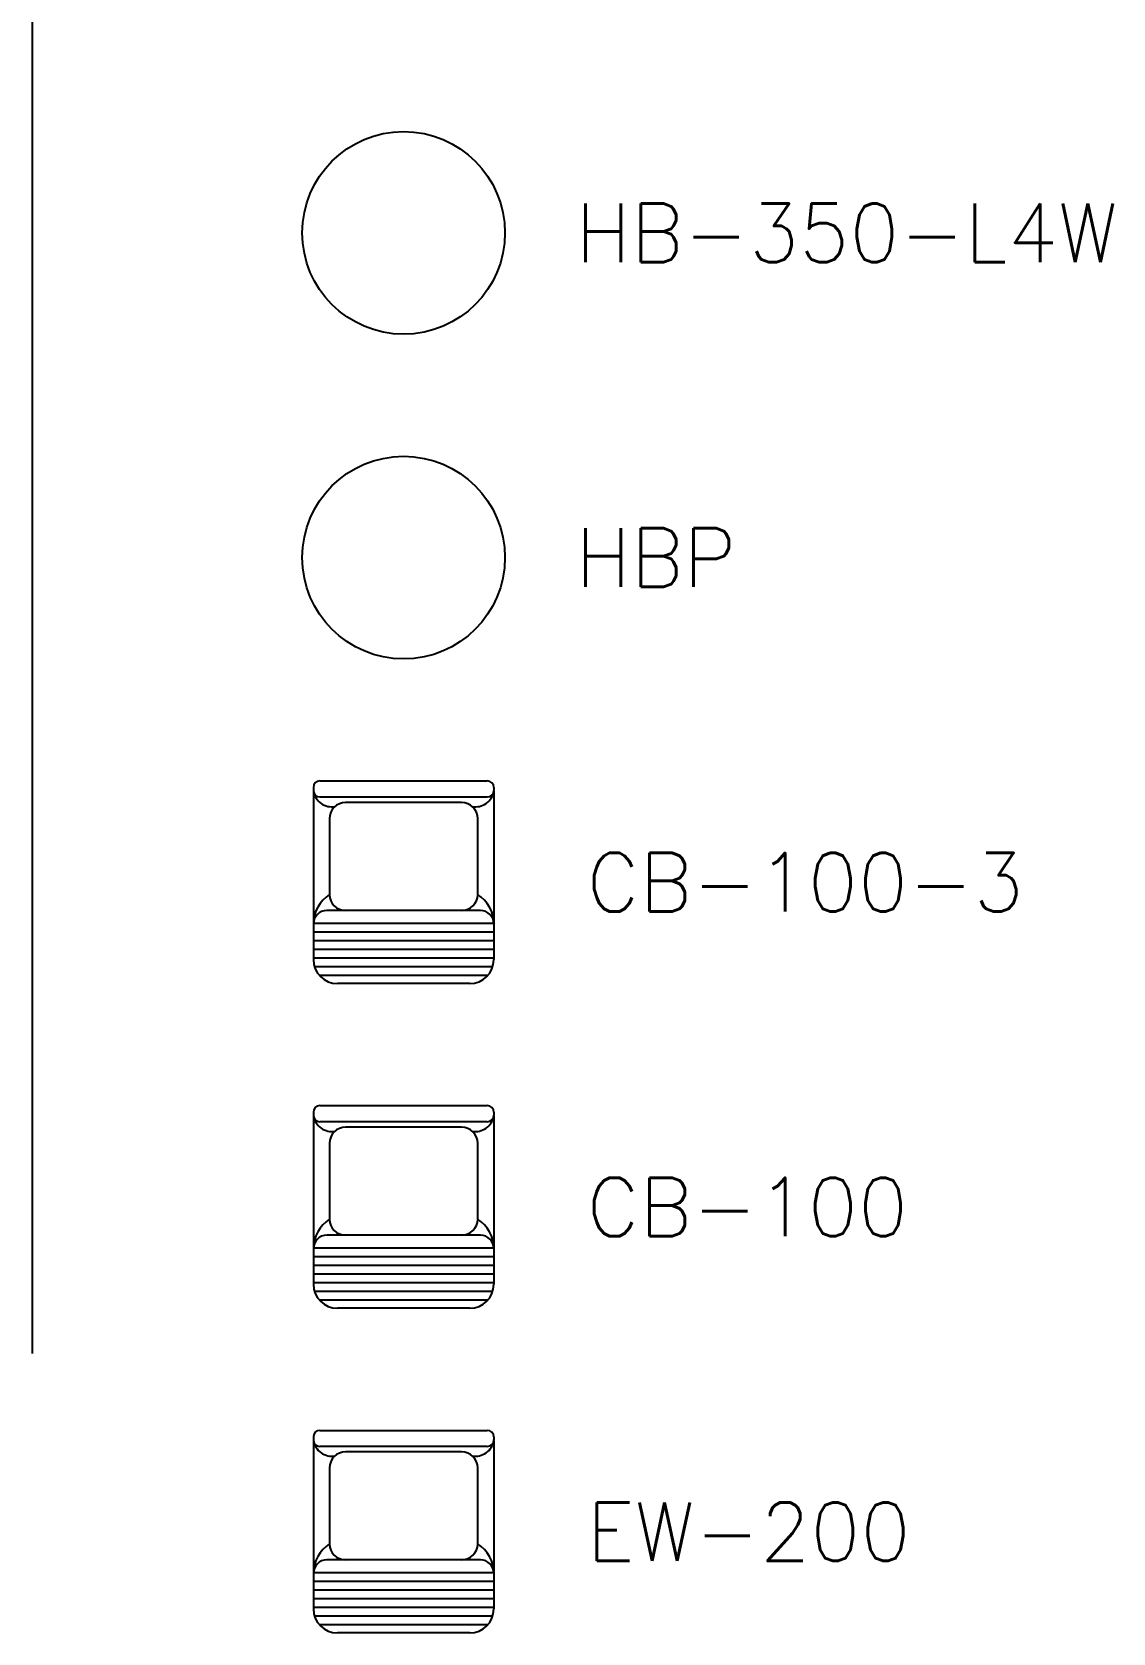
# Model space of a CAD drawing. Header units: inches. Extents: x -233 to 23, y -182 to 484.
# Drawn here: x -132.27 to -127.84, y 3.24 to 9.8 of the extents above; entities that cross this region are included whole.
import ezdxf

# ---------------------------------------------------------------- set-up
doc = ezdxf.new("R2010")
doc.units = ezdxf.units.IN
doc.header["$MEASUREMENT"] = 0
doc.styles.add('ROMANS', font='ROMANS.shx')

# ---------------------------------------------------------------- blocks, each defined once
blk = doc.blocks.new('CB-100-3')
for p, q in [((-0.3426, 0.415), (0.3426, 0.415)), ((-0.3696, 0.388), (-0.3696, 0.3764)), ((-0.3694, 0.3731), (-0.3694, -0.3167)), ((0.3426, 0.3493), (-0.3426, 0.3493)), ((0.3694, 0.3731), (0.3694, -0.3167)), ((0.3696, 0.388), (0.3696, 0.3764)), ((0.2376, 0.3267), (-0.2376, 0.3267)), ((-0.3032, 0.261), (-0.3032, -0.0499)), ((0.3032, 0.261), (0.3032, -0.0499)), ((0.3147, -0.1156), (-0.3147, -0.1156)), ((0.3694, -0.1691), (-0.3694, -0.1691)), ((0.3694, -0.2046), (-0.3694, -0.2046)), ((0.3694, -0.2401), (-0.3694, -0.2401)), ((0.3694, -0.2756), (-0.3694, -0.2756)), ((0.3694, -0.3111), (-0.3694, -0.3111)), ((0.3648, -0.3466), (-0.3648, -0.3466)), ((0.3445, -0.3821), (-0.3445, -0.3821)), ((0.2711, -0.415), (-0.2711, -0.415))]:
    blk.add_line(p, q)
for centre, radius, start, end in [((-0.3426, 0.388), 0.027, 90, 180), ((0.3426, 0.388), 0.027, 0, 90), ((-0.3426, 0.3764), 0.027, 180, 270), ((-0.2943, 0.3855), 0.0762, 189.33833, 280.31178), ((0.2943, 0.3855), 0.0762, 259.68822, 350.66167), ((0.3426, 0.3764), 0.027, 270, 0), ((-0.2376, 0.261), 0.0657, 90, 180), ((0.2376, 0.261), 0.0657, 0, 90), ((-0.2278, -0.1697), 0.1416, 122.17907, 180.24228), ((-0.2376, -0.0499), 0.0657, 180, 270), ((0.2376, -0.0499), 0.0657, 270, 0), ((0.2278, -0.1697), 0.1416, 359.75772, 57.82093), ((-0.3147, -0.1703), 0.0548, 90, 180), ((0.3147, -0.1703), 0.0548, 0, 90), ((-0.2711, -0.3167), 0.0983, 180, 270), ((0.2711, -0.3167), 0.0983, 270, 0)]:
    blk.add_arc(centre, radius, start, end)
at = {"insert": (0.75, 0), "char_height": 0.24, "width": 5.724, "attachment_point": 4, "style": 'ROMANS'}
blk.add_mtext('CB-100-3', dxfattribs=at)
blk = doc.blocks.new('EW-200')
for p, q in [((-0.3426, 0.415), (0.3426, 0.415)), ((-0.3696, 0.388), (-0.3696, 0.3764)), ((-0.3694, 0.3731), (-0.3694, -0.3167)), ((0.3426, 0.3493), (-0.3426, 0.3493)), ((0.3694, 0.3731), (0.3694, -0.3167)), ((0.3696, 0.388), (0.3696, 0.3764)), ((0.2376, 0.3267), (-0.2376, 0.3267)), ((-0.3032, 0.261), (-0.3032, -0.0499)), ((0.3032, 0.261), (0.3032, -0.0499)), ((0.3147, -0.1156), (-0.3147, -0.1156)), ((0.3694, -0.1691), (-0.3694, -0.1691)), ((0.3694, -0.2046), (-0.3694, -0.2046)), ((0.3694, -0.2401), (-0.3694, -0.2401)), ((0.3694, -0.2756), (-0.3694, -0.2756)), ((0.3694, -0.3111), (-0.3694, -0.3111)), ((0.3648, -0.3466), (-0.3648, -0.3466)), ((0.3445, -0.3821), (-0.3445, -0.3821)), ((0.2711, -0.415), (-0.2711, -0.415))]:
    blk.add_line(p, q)
for centre, radius, start, end in [((-0.3426, 0.388), 0.027, 90, 180), ((0.3426, 0.388), 0.027, 0, 90), ((-0.3426, 0.3764), 0.027, 180, 270), ((-0.2943, 0.3855), 0.0762, 189.33833, 280.31178), ((0.2943, 0.3855), 0.0762, 259.68822, 350.66167), ((0.3426, 0.3764), 0.027, 270, 0), ((-0.2376, 0.261), 0.0657, 90, 180), ((0.2376, 0.261), 0.0657, 0, 90), ((-0.2278, -0.1697), 0.1416, 122.17907, 180.24228), ((-0.2376, -0.0499), 0.0657, 180, 270), ((0.2376, -0.0499), 0.0657, 270, 0), ((0.2278, -0.1697), 0.1416, 359.75772, 57.82093), ((-0.3147, -0.1703), 0.0548, 90, 180), ((0.3147, -0.1703), 0.0548, 0, 90), ((-0.2711, -0.3167), 0.0983, 180, 270), ((0.2711, -0.3167), 0.0983, 270, 0)]:
    blk.add_arc(centre, radius, start, end)
at = {"insert": (0.75, 0), "char_height": 0.24, "width": 5.724, "attachment_point": 4, "style": 'ROMANS'}
blk.add_mtext('EW-200', dxfattribs=at)
blk = doc.blocks.new('HB-350-L4W')
blk.add_circle((0, 0), 0.415)
at = {"style": 'ROMANS'}
blk.add_text('HB-350-L4W', height=0.24, dxfattribs=at).set_placement((0.7043, -0.12))
blk = doc.blocks.new('HBP')
blk.add_circle((0, 0), 0.415)
at = {"style": 'ROMANS'}
blk.add_text('HBP', height=0.24, dxfattribs=at).set_placement((0.7043, -0.12))
blk = doc.blocks.new('CB-100')
for p, q in [((-0.3426, 0.415), (0.3426, 0.415)), ((-0.3696, 0.388), (-0.3696, 0.3764)), ((-0.3694, 0.3731), (-0.3694, -0.3167)), ((0.3426, 0.3493), (-0.3426, 0.3493)), ((0.3694, 0.3731), (0.3694, -0.3167)), ((0.3696, 0.388), (0.3696, 0.3764)), ((0.2376, 0.3267), (-0.2376, 0.3267)), ((-0.3032, 0.261), (-0.3032, -0.0499)), ((0.3032, 0.261), (0.3032, -0.0499)), ((0.3147, -0.1156), (-0.3147, -0.1156)), ((0.3694, -0.1691), (-0.3694, -0.1691)), ((0.3694, -0.2046), (-0.3694, -0.2046)), ((0.3694, -0.2401), (-0.3694, -0.2401)), ((0.3694, -0.2756), (-0.3694, -0.2756)), ((0.3694, -0.3111), (-0.3694, -0.3111)), ((0.3648, -0.3466), (-0.3648, -0.3466)), ((0.3445, -0.3821), (-0.3445, -0.3821)), ((0.2711, -0.415), (-0.2711, -0.415))]:
    blk.add_line(p, q)
for centre, radius, start, end in [((-0.3426, 0.388), 0.027, 90, 180), ((0.3426, 0.388), 0.027, 0, 90), ((-0.3426, 0.3764), 0.027, 180, 270), ((-0.2943, 0.3855), 0.0762, 189.33833, 280.31178), ((0.2943, 0.3855), 0.0762, 259.68822, 350.66167), ((0.3426, 0.3764), 0.027, 270, 0), ((-0.2376, 0.261), 0.0657, 90, 180), ((0.2376, 0.261), 0.0657, 0, 90), ((-0.2278, -0.1697), 0.1416, 122.17907, 180.24228), ((-0.2376, -0.0499), 0.0657, 180, 270), ((0.2376, -0.0499), 0.0657, 270, 0), ((0.2278, -0.1697), 0.1416, 359.75772, 57.82093), ((-0.3147, -0.1703), 0.0548, 90, 180), ((0.3147, -0.1703), 0.0548, 0, 90), ((-0.2711, -0.3167), 0.0983, 180, 270), ((0.2711, -0.3167), 0.0983, 270, 0)]:
    blk.add_arc(centre, radius, start, end)
at = {"insert": (0.75, 0), "char_height": 0.24, "width": 5.724, "attachment_point": 4, "style": 'ROMANS'}
blk.add_mtext('CB-100', dxfattribs=at)

msp = doc.modelspace()

# ---------------------------------------------------------------- linework, layer by layer
msp.add_line((-132.26925, 28.51486), (-132.26925, 4.38944))

# ---------------------------------------------------------------- block references
for name, p in [('HB-350-L4W', (-130.74717, 8.97986)), ('HBP', (-130.74717, 7.64986)), ('CB-100-3', (-130.74716, 6.31986)), ('CB-100', (-130.74716, 4.98986)), ('EW-200', (-130.74716, 3.65986))]:
    msp.add_blockref(name, p)

doc.saveas('drawing.dxf')
